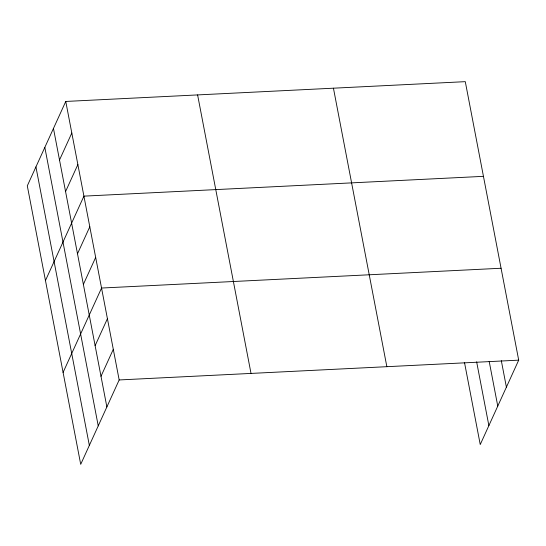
<?xml version="1.0" encoding="UTF-8"?>
<svg xmlns="http://www.w3.org/2000/svg" width="546" height="546" viewBox="0 0 546 546"><rect width="100%" height="100%" fill="white"/><g stroke="black" fill="none" stroke-linecap="round" stroke-linejoin="round"><path stroke-width="0.82" d="M65.759 101.447L27.3 185.845L80.712 464.339L119.171 379.948L65.759 101.447L465.288 81.661L518.7 360.155L480.241 444.553L464.516 362.585M59.507 160.012L71.813 133.012M65.561 191.571L77.866 164.571M45.461 280.535L83.92 196.137L483.449 176.344M77.491 253.774L89.797 226.774M83.367 284.405L95.673 257.405M63.083 372.44L101.549 288.042L501.071 268.25M95.12 345.673L107.425 318.673M100.996 376.31L113.302 349.31M119.171 379.948L518.7 360.155M501.317 360.66L506.395 387.155M489.189 361.384L497.761 406.094M476.644 361.855L488.868 425.607M333.442 88.193L386.855 366.687M197.604 94.915L251.017 373.416M53.46 128.446L106.873 406.947M44.827 147.393L98.239 425.887M35.934 166.905L89.346 445.399"/></g></svg>
